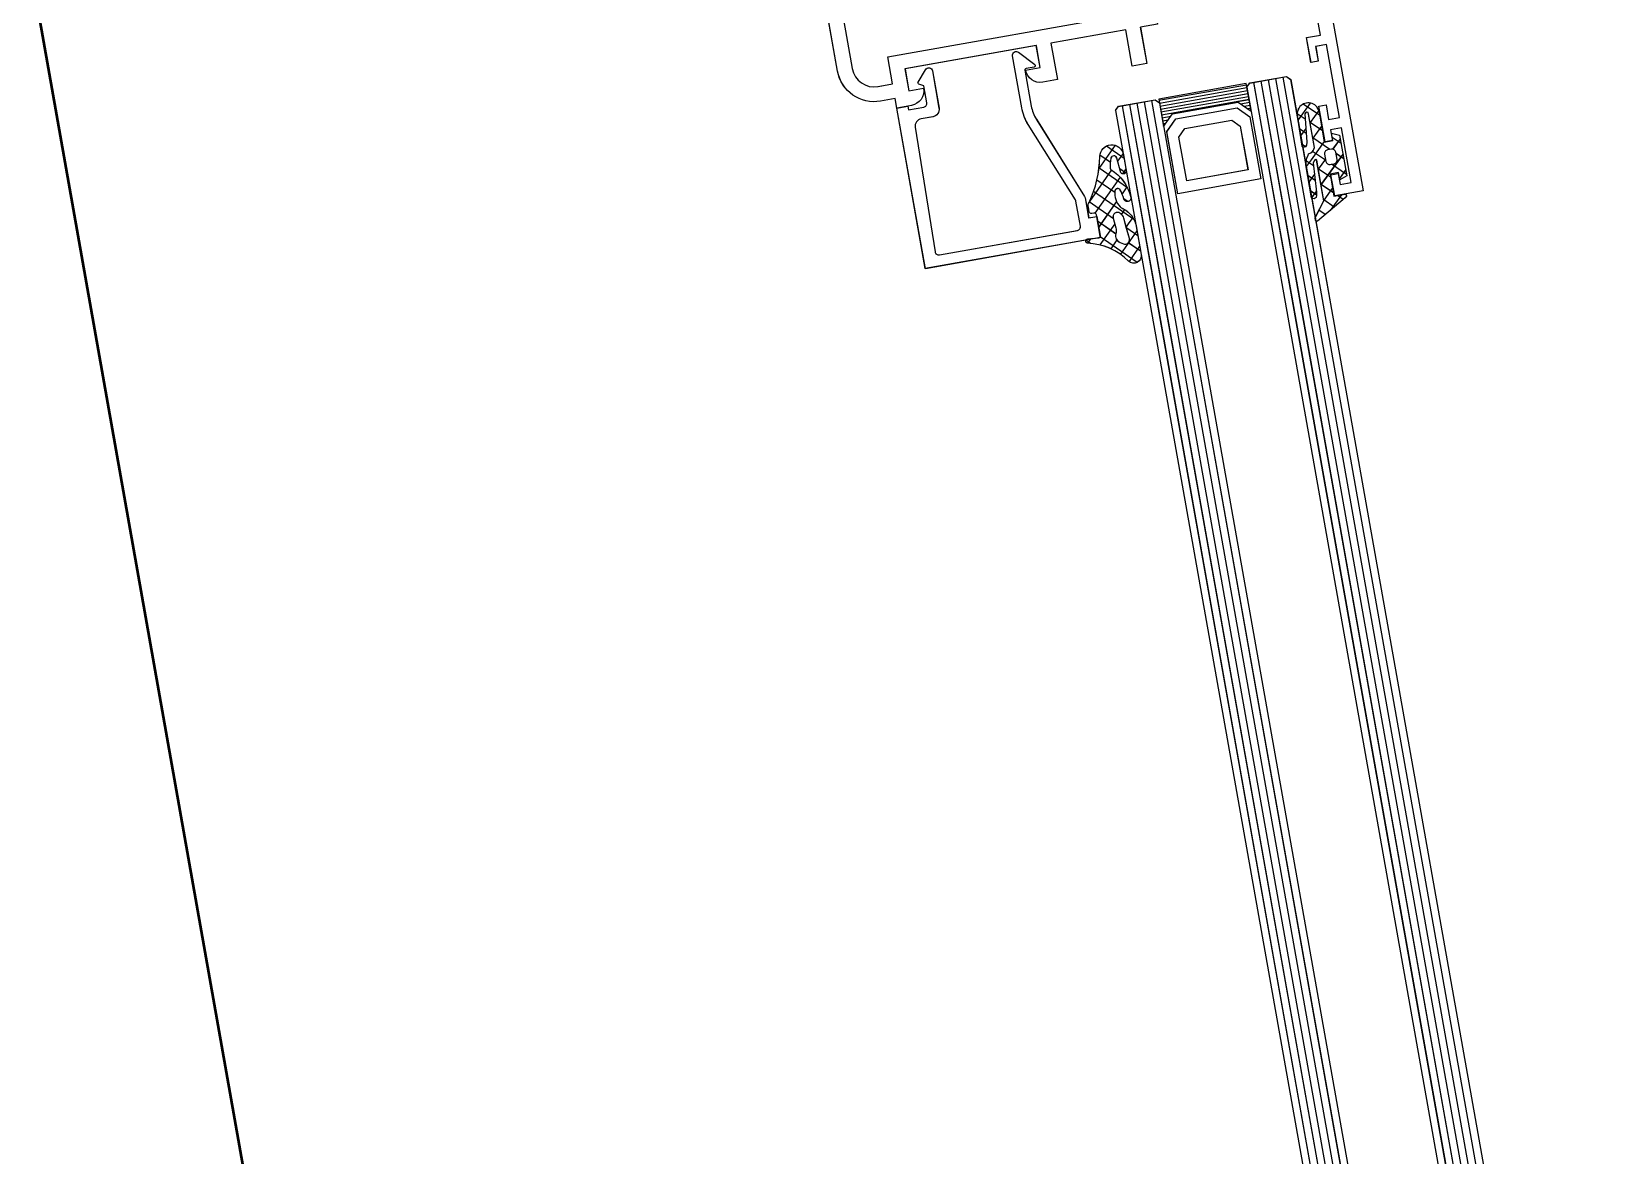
# Model space of a CAD drawing. Header units: millimetres. Extents: x 26282 to 30760, y 1404 to 4574.
# Drawn here: x 30298.62 to 30319.99, y 3827.62 to 3842.78 of the extents above; entities that cross this region are included whole.
import ezdxf

# ---------------------------------------------------------------- set-up
doc = ezdxf.new("R2010")
doc.units = ezdxf.units.MM
doc.header["$LTSCALE"] = 0.25
doc.layers.add('AB-DUV', color=4, linetype='Continuous', lineweight=50)

# ---------------------------------------------------------------- blocks, each defined once
blk = doc.blocks.new('CHD60E28', base_point=(0, -82.8))
at = {"color": 1, "linetype": 'Continuous'}
blk.add_line((58, -22), (60, -22), dxfattribs=at)
at = {"color": 40, "linetype": 'Continuous'}
for points in [[(0, -49.7), (0, -24.85), (0, 0), (3.9, 0), (3.9, -2.9), (2.9, -2.9), (2.9, -1.4), (1.4, -1.4), (1.4, -8.9), (2.9, -8.9), (2.9, -7.4), (3.9, -7.4), (3.9, -12.3), (2.9, -12.3), (2.9, -10.3), (1.4, -10.3), (1.4, -20.3), (2.9, -20.3), (2.9, -18.3), (3.9, -18.3), (3.9, -21.7), (2, -21.7), (2, -27), (4.305342, -27), (5, -26.28066), (5.694659, -27), (8.4, -27), (8.4, -28.4), (9.809008, -28.4, 0.176327), (9.969705, -28.341511), (10.9, -27.5609), (11.6, -27.5609, -0.43976), (11.898858, -27.887046), (11.688329, -30.293409, -0.176327), (11.616057, -30.448396), (11.276777, -30.787677, -0.577351), (10.858518, -30.675605), (10.827653, -30.560412, 0.267949), (10.650876, -30.383636), (8.7, -29.8609), (8.5, -29.8609, 0.842899), (8.4, -30.443742), (8.4, -34.5109, 0.414213), (8.65, -34.7609), (8.971194, -34.7609, 0.137838), (9.101447, -34.724288), (10.619748, -33.797512, -0.585341), (11, -34.0109), (11, -35.347384, -0.261351), (10.521011, -36.200935), (8.4, -37.495605), (8.4, -39.304394), (10.52101, -40.599064, -0.261351), (11.000001, -41.452615), (11, -42.789099, -0.585341), (10.619748, -43.002487), (9.101446, -42.075712, 0.137838), (8.971194, -42.0391), (8.65, -42.039099, 0.414213), (8.399999, -42.2891), (8.4, -46.356257, 0.842899), (8.5, -46.939099), (8.7, -46.939099), (10.650876, -46.416364, 0.267949), (10.827654, -46.239588), (10.858519, -46.124395, -0.577351), (11.276776, -46.012322), (11.616057, -46.351603, -0.176327), (11.688329, -46.50659), (11.898859, -48.912953, -0.43976), (11.6, -49.2391), (10.9, -49.239099), (9.969705, -48.458489, 0.176327), (9.809008, -48.4), (8.4, -48.4), (8.4, -49.7), (7.9, -49.7), (7.9, -53.705341), (8.61934, -54.4), (7.9, -55.094658), (7.9, -59.1, -0.414213), (7.3, -59.699999), (6.5, -59.7, -0.414213), (5.9, -59.099999), (5.9, -49.7), (0, -49.7)], [(67, -28.30168), (67, -55.55084), (67, -82.8), (63.5, -82.8), (63.5, -81.073884), (64.5, -80.7), (64.5, -81.4), (66, -81.4), (66, -77.2), (64.5, -77.2), (64.5, -77.9), (63.5, -77.526115), (63.5, -75.8), (65, -75.8), (65, -60.8), (62, -60.8), (62, -65.3), (57.5, -65.3), (57.5, -63.8), (60, -63.8), (60, -60.8), (40, -60.8), (40, -63.8), (42.5, -63.8), (42.5, -65.3), (31.308076, -65.3), (28.71, -60.8), (25.4, -60.8, -0.414213), (23.4, -58.799999), (23.4, -48.4), (21.990993, -48.4, 0.176327), (21.830296, -48.458489), (20.9, -49.239099), (20.2, -49.239099, -0.43976), (19.901142, -48.912953), (20.111671, -46.506591, -0.176327), (20.183943, -46.351603), (20.523224, -46.012323, -0.577351), (20.941481, -46.124395), (20.972347, -46.239587, 0.267949), (21.149124, -46.416364), (23.1, -46.939099), (23.3, -46.939099, 0.842899), (23.4, -46.356257), (23.4, -42.289099, 0.414213), (23.149999, -42.0391), (22.828807, -42.039099, 0.137838), (22.698554, -42.075711), (21.180253, -43.002487, -0.585341), (20.799999, -42.7891), (20.8, -41.452615, -0.261351), (21.278991, -40.599064), (23.4, -39.304394), (23.4, -37.495605), (21.278991, -36.200935, -0.261351), (20.800001, -35.347385), (20.8, -34.0109, -0.585341), (21.180252, -33.797512), (22.698554, -34.724288, 0.137838), (22.828807, -34.760901), (23.15, -34.7609, 0.414213), (23.4, -34.5109), (23.4, -30.443743, 0.842899), (23.3, -29.860899), (23.1, -29.8609), (21.149124, -30.383636, 0.267949), (20.972348, -30.560413), (20.941482, -30.675605, -0.577351), (20.523223, -30.787677), (20.183943, -30.448396, -0.176327), (20.111672, -30.293408), (19.901142, -27.887047, -0.43976), (20.199999, -27.5609), (20.9, -27.5609), (21.830296, -28.341511, 0.176327), (21.990993, -28.4), (23.4, -28.4), (23.4, -27), (25.74, -27), (25.74, -22), (27.74, -22), (27.74, -27), (38, -27), (38, -22), (40, -22, -0.414213), (42, -23.999999), (40, -24), (40, -27), (58, -27), (58, -24), (56, -24, -0.414213), (58, -21.999999), (60, -22), (60, -23.30168), (62, -23.30168, -0.414213), (67, -28.30168)], [(65, -43.55084), (65, -28.301681, 0.414213), (62, -25.301681), (60, -25.30168), (60, -29), (25.4, -29), (25.4, -58.8), (29.864701, -58.8), (32.462777, -63.3), (38, -63.3), (38, -58.8), (65, -58.8), (65, -43.55084)]]:
    blk.add_lwpolyline(points, format="xyb", close=True, dxfattribs=at)
blk.add_lwpolyline([(3.2, -29.55), (3.2, -30.1), (2, -30.1), (2, -46.4), (3.2, -46.4), (3.2, -47.7), (4.8, -47.7), (4.8, -46.4), (6.4, -46.4), (6.4, -30.1), (4.8, -30.1), (4.8, -29), (3.2, -29), (3.2, -29.55)], close=True, dxfattribs=at)
at = {"color": 4, "linetype": 'Continuous'}
for points in [[(10.113, -33.587833), (8.4, -34.587833), (8.4, -29.987833), (10.1, -30.987833), (15.9, -30.987833), (21.7, -30.987833), (23.4, -29.987833), (23.4, -34.587833), (21.687, -33.587833), (15.9, -33.587833), (10.113, -33.587833)], [(10.113, -43.212166), (8.4, -42.212166), (8.4, -46.812166), (10.1, -45.812166), (15.9, -45.812166), (21.7, -45.812166), (23.4, -46.812166), (23.4, -42.212166), (21.687, -43.212166), (15.9, -43.212166), (10.113, -43.212166)]]:
    blk.add_lwpolyline(points, close=True, dxfattribs=at)
blk = doc.blocks.new('CHD10-3111', base_point=(3855.389827, -8975.811796))
at = {"color": 40, "linetype": 'Continuous'}
blk.add_lwpolyline([(3855.389827, -8949.111796), (3879.389827, -8949.111796), (3879.389827, -8971.111796), (3877.889827, -8971.111796), (3877.889827, -8970.611796), (3875.789827, -8970.611796, 0.414276), (3875.289827, -8971.111902), (3875.289827, -8973.411796), (3875.891113, -8973.764938, -0.44986), (3875.948899, -8974.058621), (3874.687602, -8975.51474, -0.717959), (3873.789827, -8975.211796), (3873.789827, -8970.111796, -0.414242), (3874.789923, -8969.111796), (3876.40713, -8969.111796, 0.409111), (3877.406977, -8968.129248), (3877.703866, -8951.120522, 0.419335), (3877.203942, -8950.611796), (3858.289827, -8950.611796, 0.414214), (3857.789827, -8951.111796), (3857.789827, -8954.510299, 0.096347), (3857.826278, -8954.697709), (3862.331086, -8965.847499, -0.096289), (3862.789827, -8968.20752), (3862.789827, -8975.311796, -0.679855), (3861.925103, -8975.653814), (3860.044019, -8973.648631, -0.65679), (3860.189935, -8973.311796), (3861.289827, -8973.311796, 0.414214), (3861.489827, -8973.111796), (3861.489827, -8968.20752, 0.096295), (3861.125704, -8966.334383), (3856.526235, -8954.950297, -0.096289), (3856.489827, -8954.762994), (3856.489827, -8952.011796), (3855.389827, -8952.011796), (3855.389827, -8949.111796)], format="xyb", close=True, dxfattribs=at)
blk = doc.blocks.new('CHDMN-201', base_point=(29.944199, -19.992072))
at = {"color": 1, "linetype": 'Continuous'}
for p, q in [((24.944196, -17.917709), (26.712382, -16.149524)), ((25.670623, -15.827906), (29.959082, -20.116364)), ((24.944196, -17.222799), (26.363237, -18.64184)), ((24.944198, -20.039028), (27.683935, -17.299291)), ((27.730494, -21.495372), (30.203718, -19.022148)), ((27.817864, -19.286682), (28.843558, -18.260988)), ((24.944197, -19.344121), (26.23548, -20.635403)), ((25.189997, -21.91455), (25.940862, -21.163684)), ((25.940862, -21.163684), (26.275067, -20.829479)), ((26.23548, -20.635403), (26.260255, -20.660179)), ((27.826231, -20.104834), (29.944199, -22.222802)), ((31.257696, -20.089491), (31.80016, -19.547027)), ((31.416762, -19.452725), (31.950423, -19.986385)), ((25.079548, -21.600792), (25.475995, -21.997239)), ((25.475995, -21.997239), (29.768513, -26.289757)), ((25.916779, -27.551729), (30.108752, -23.359755)), ((26.075074, -23.150793), (26.624114, -22.601753)), ((26.954462, -24.392725), (29.944199, -21.402988)), ((27.79138, -22.191304), (30.58826, -24.988183)), ((25.232281, -26.114906), (26.046166, -25.301021)), ((25.477814, -24.120378), (25.941592, -24.584156)), ((26.882093, -28.707735), (30.556963, -25.032865)), ((26.991686, -25.63425), (29.066899, -27.709463)), ((25.178841, -25.942725), (28.496854, -29.260739)), ((24.944199, -28.524309), (25.530435, -27.938072)), ((24.952122, -30.637706), (25.869183, -29.720645)), ((25.094432, -27.979636), (25.776541, -28.661746)), ((25.810575, -31.900573), (28.517647, -29.193501)), ((26.861353, -29.746558), (28.07121, -30.956415)), ((24.944199, -29.950724), (27.004506, -32.011031))]:
    blk.add_line(p, q, dxfattribs=at)
for points in [[(26.390301, -23.393758, -0.11997), (25.342637, -22.236365, -0.11997), (24.944199, -20.726926), (24.944195, -16.789779, -0.730107), (26.758647, -16.209518, 0.185935), (31.810746, -19.549362, -0.858634), (31.670288, -20.125588), (30.144199, -19.992072, 0.414214), (29.944199, -20.192072), (29.944199, -23.09206, 0.414226), (30.244199, -23.392072), (30.544174, -23.392072, -0.414238), (30.844199, -23.692072), (30.844199, -24.310458, -0.167691), (30.631375, -24.927186, 0.106409), (28.114271, -30.786691, -0.907546), (24.944199, -30.478675), (24.944199, -28.292072, -1), (25.744199, -28.292072), (25.908447, -30.169443, 0.790151), (26.678457, -30.282816, 0.061795), (27.025941, -28.955975, 0.24686), (26.961879, -28.781202, -0.192553), (24.944199, -24.656358, -1), (25.941426, -24.581945, 0.061004), (26.187228, -25.817745, 0.744986), (26.953471, -25.796309, 0.211789), (26.613432, -23.622255, 0.100818), (26.390301, -23.393758)], [(26.255022, -20.600362), (26.380094, -22.029945, 0.17342), (26.661249, -22.641873, 0.008526), (26.786952, -22.766133, 0.691738), (27.799141, -22.280005), (27.680588, -20.924941, -0.129672), (27.819183, -20.120619, 0.375997), (27.441422, -18.85823), (27.046771, -18.610379, 0.619603), (26.12995, -19.17078), (26.255022, -20.600362)]]:
    blk.add_lwpolyline(points, format="xyb", close=True, dxfattribs=at)
blk = doc.blocks.new('*U95')
at = {"color": 4, "linetype": 'Continuous'}
for p, q in [((503.444386, 76), (503.444386, 75.99)), ((503.844386, 76), (503.844386, 75.6)), ((504.244386, 76), (504.244386, 75.2)), ((504.644386, 76), (504.644386, 74.8)), ((505.044386, 76), (505.044386, 64)), ((505.444386, 76), (505.444386, 64)), ((505.844386, 76), (505.844386, 64)), ((506.244386, 76), (506.244386, 64)), ((506.644386, 76), (506.644386, 64)), ((507.044386, 76), (507.044386, 64)), ((503.844386, 64.4), (503.844386, 64)), ((504.244386, 64.8), (504.244386, 64)), ((504.644386, 65.2), (504.644386, 64)), ((503.444386, 64.01), (503.444386, 64))]:
    blk.add_line(p, q, dxfattribs=at)
blk = doc.blocks.new('CHD40D02')
at = {"color": 1, "linetype": 'Continuous'}
for p, q in [((1.534377, 2.251105), (2.247288, 1.538194)), ((-1.122662, 0.665503), (-0.457159, 0)), ((-1.012226, 0), (0.801576, 1.813802)), ((0, -1.109094), (1.4, 0.290906)), ((0.205857, 1.458304), (1.4, 0.264161)), ((-2.117144, -5.347558), (1.4, -1.830414)), ((0, -0.457159), (1.4, -1.857159)), ((2.135987, -1.094428), (2.921622, -0.308793)), ((2.222769, -0.558608), (2.917076, -1.252915)), ((-2.117144, -3.226238), (-1.117144, -2.226238)), ((-2.117144, -2.582656), (-0.421916, -4.277884)), ((0, -2.578479), (1.4, -3.978479)), ((0.262508, -5.089227), (1.4, -3.951735)), ((2.000247, -3.351488), (2.91136, -2.440375)), ((2.050967, -2.508126), (2.906913, -3.364072)), ((-2.117144, -4.703976), (-1.237492, -5.583628)), ((0, -7.473055), (2.106571, -5.366485)), ((0.262508, -4.962308), (1.066416, -5.766216)), ((1.066416, -5.766216), (1.7501, -6.4499)), ((1.930627, -4.509107), (2.59883, -5.177309)), ((2.106571, -5.366485), (2.901098, -4.571957)), ((2.59883, -5.177309), (2.73038, -5.30886)), ((-2.117144, -7.468879), (-0.899257, -6.250992)), ((-2.117144, -6.825296), (-1.117144, -7.825296)), ((-0.543237, -6.277883), (1.4, -8.22112)), ((0, -9.594375), (1.4, -8.194375)), ((2.53001, -7.22981), (2.953639, -7.653438)), ((0, -8.942441), (1.4, -10.34244)), ((0.005596, -11.710099), (1.4, -10.315696)), ((2.065011, -9.650685), (2.925923, -8.789773)), ((2.137826, -8.958946), (2.903131, -9.724251)), ((0.000001, -11.063761), (1.86654, -12.930301)), ((0.929001, -12.908016), (2.87289, -10.964126)), ((1.935795, -10.878236), (2.844412, -11.786853))]:
    blk.add_line(p, q, dxfattribs=at)
at = {"color": 7, "linetype": 'Continuous'}
blk.add_line((2.921685, -0.29561), (2.817805, -0.199647), dxfattribs=at)
at = {"color": 1, "linetype": 'Continuous'}
for points in [[(2.921685, -0.29561), (2.9, -4.8), (2.8, -5.1), (2.7, -5.4), (2.6, -5.7), (2.4, -6), (2.3, -6.2), (2, -6.3), (1.8, -6.4), (1.6, -6.6), (1.5, -6.7), (1.4, -6.9), (1.4, -11.5), (1.4, -11.7), (1.6, -11.8), (1.65982, -11.8), (1.85982, -11.6), (2.25982, -7.8), (2.35982, -7.4), (2.55982, -7.2), (2.85982, -7.2), (2.95982, -7.4), (2.85982, -11.5, -1.047986), (0.000001, -11.499982), (0, -7.412301), (-1.117144, -7.412301), (-1.117144, -8.412301), (-2.117144, -7.977518), (-2.117144, -2.406848), (-1.117144, -2.015544), (-1.117144, -3.015544), (0, -3.015544), (0, 0), (-1.5, 0), (-1.6, 0.1), (-1.6, 0.3), (-1.4, 0.5), (2.700478, 2.946982), (2.800478, 2.946982), (2.900478, 2.746982), (2.900478, 2.446982), (2.700478, 2.146982), (1.4, 0.4), (1.4, -5.2), (1.5, -5.3), (1.7, -5.2), (1.907825, -4.888262), (2.146067, -0.926812), (2.230152, -0.523166), (2.318197, -0.219443), (2.614003, -0.107644), (2.817805, -0.199647), (2.921685, -0.29561)], [(0.116062, -6.131436, 0.198912), (0.262508, -5.777883), (0.262508, -4.777884, 0.414213), (-0.237492, -4.277884), (-0.737492, -4.277884, 0.414213), (-1.237492, -4.777883), (-1.237492, -5.777884, 0.414213), (-0.737492, -6.277883), (-0.237491, -6.277883, 0.198912), (0.116062, -6.131436)]]:
    blk.add_lwpolyline(points, format="xyb", close=True, dxfattribs=at)
blk = doc.blocks.new('A$C1CD448AB')
at = {"color": 4, "linetype": 'Continuous'}
for p, q in [((340.3, 82.92), (140.65, 82.92)), ((340.3, 81.92), (140.65, 81.92)), ((371.8, 82.92), (340.3, 82.92)), ((372.3, 81.92), (340.3, 81.92)), ((371.8, 82.92), (372.3, 82.42)), ((372.3, 82.42), (372.3, 77.42)), ((340.3, 80.92), (140.65, 80.92)), ((340.3, 79.92), (140.65, 79.92)), ((372.3, 80.92), (340.3, 80.92)), ((372.3, 79.92), (340.3, 79.92)), ((340.3, 78.92), (140.65, 78.92)), ((340.3, 77.92), (140.65, 77.92)), ((372.3, 78.92), (340.3, 78.92)), ((372.3, 77.92), (340.3, 77.92)), ((372.3, 77.42), (371.8, 76.92)), ((340.3, 76.92), (140.65, 76.92)), ((371.8, 76.92), (340.3, 76.92)), ((359.3, 65.22), (359.3, 76.62)), ((359.3, 76.62), (367.8, 76.62)), ((360.8, 66.72), (360.8, 75.12)), ((360.8, 75.12), (366.8, 75.12)), ((366.8, 75.12), (367.8, 74.12)), ((367.8, 76.62), (369.3, 75.12)), ((369.3, 75.12), (369.3, 66.72)), ((367.8, 74.12), (367.8, 67.72)), ((366.8, 66.72), (360.8, 66.72)), ((367.8, 67.72), (366.8, 66.72)), ((369.3, 66.72), (367.8, 65.22)), ((340.3, 64.92), (140.65, 64.92)), ((371.8, 64.92), (340.3, 64.92)), ((367.8, 65.22), (359.3, 65.22)), ((371.8, 64.92), (372.3, 64.42)), ((372.3, 64.42), (372.3, 59.42)), ((340.3, 63.92), (140.65, 63.92)), ((340.3, 62.92), (140.65, 62.92)), ((372.3, 63.92), (340.3, 63.92)), ((372.3, 62.92), (340.3, 62.92)), ((340.3, 61.92), (140.65, 61.92)), ((340.3, 60.92), (140.65, 60.92)), ((340.3, 59.92), (140.65, 59.92)), ((372.3, 61.92), (340.3, 61.92)), ((372.3, 60.92), (340.3, 60.92)), ((372.3, 59.92), (340.3, 59.92)), ((340.3, 58.92), (140.65, 58.92)), ((371.8, 58.92), (340.3, 58.92)), ((372.3, 59.42), (371.8, 58.92))]:
    blk.add_line(p, q, dxfattribs=at)
blk.add_lwpolyline([(372.3, 76.92), (368.55, 76.92), (370.05, 75.42), (370.05, 66.42), (368.55, 64.92), (372.3, 64.92), (372.3, 76.92)], close=True, dxfattribs=at)
at = {"color": 7, "yscale": -1, "rotation": 270}
for name, p, xscale in [('CHD60E28', (438.1, 51.92), -1), ('CHD10-3111', (382, 87.92), -1), ('CHDMN-201', (355.3, 87.92), -1), ('CHD40D02', (355.3, 55.92), -1.034312)]:
    blk.add_blockref(name, p, dxfattribs=dict(at, xscale=xscale))
at = {"color": 4}
blk.add_blockref('*U95', (-134.89, 0.92), dxfattribs=at)
blk = doc.blocks.new('A$C187D15ED')
at = {"layer": 'AB-DUV'}
blk.add_line((10751.502, 3507.266), (10701.867, 3786.846), dxfattribs=at)
at = {"layer": 'Defpoints', "ltscale": 0.2, "xscale": 0.1000000000000001, "yscale": 0.1000000000000001, "zscale": 0.1000000000000001, "rotation": 100.0669337325965}
blk.add_blockref('A$C1CD448AB', (10757.488, 3601.528), dxfattribs=at)

msp = doc.modelspace()

# ---------------------------------------------------------------- block references
at = {"layer": 'AB-DUV', "ltscale": 100}
msp.add_blockref('A$C187D15ED', (19570.424, 205.028, 5.126), dxfattribs=at)

# ---------------------------------------------------------------- next in the draw order: linework, layer by layer
at = {"layer": 'Defpoints', "color": 4, "linetype": 'Continuous'}
for p, q in [((30313.833, 3841.854, 5.126), (30315.014, 3842.063, 5.126)), ((30313.84, 3841.814, 5.126), (30315.021, 3842.024, 5.126)), ((30313.847, 3841.775, 5.126), (30315.028, 3841.985, 5.126)), ((30315.02, 3842.029, 5.126), (30315.061, 3842.087, 5.126)), ((30315.02, 3842.029, 5.126), (30315.571, 3838.927, 5.126)), ((30315.061, 3842.087, 5.126), (30315.553, 3842.174, 5.126)), ((30315.11, 3842.096, 5.126), (30315.669, 3838.945, 5.126)), ((30315.209, 3842.113, 5.126), (30315.768, 3838.962, 5.126)), ((30315.307, 3842.131, 5.126), (30315.866, 3838.98, 5.126)), ((30315.406, 3842.148, 5.126), (30315.965, 3838.997, 5.126)), ((30315.504, 3842.165, 5.126), (30316.063, 3839.015, 5.126)), ((30315.553, 3842.174, 5.126), (30315.611, 3842.134, 5.126)), ((30315.611, 3842.134, 5.126), (30316.162, 3839.032, 5.126)), ((30313.248, 3841.714, 5.126), (30313.289, 3841.772, 5.126)), ((30313.289, 3841.772, 5.126), (30313.781, 3841.86, 5.126)), ((30313.338, 3841.781, 5.126), (30313.897, 3838.63, 5.126)), ((30313.436, 3841.798, 5.126), (30313.996, 3838.648, 5.126)), ((30313.535, 3841.816, 5.126), (30314.094, 3838.665, 5.126)), ((30313.633, 3841.833, 5.126), (30314.193, 3838.683, 5.126)), ((30313.732, 3841.851, 5.126), (30314.291, 3838.7, 5.126)), ((30313.781, 3841.86, 5.126), (30313.839, 3841.819, 5.126)), ((30313.839, 3841.819, 5.126), (30314.389, 3838.718, 5.126)), ((30313.854, 3841.735, 5.126), (30315.035, 3841.945, 5.126)), ((30313.861, 3841.696, 5.126), (30315.042, 3841.906, 5.126)), ((30313.868, 3841.657, 5.126), (30315.049, 3841.866, 5.126)), ((30314.938, 3841.806, 5.126), (30315.056, 3841.827, 5.126)), ((30314.984, 3841.774, 5.126), (30315.063, 3841.788, 5.126)), ((30313.248, 3841.714, 5.126), (30313.799, 3838.613, 5.126)), ((30313.875, 3841.617, 5.126), (30313.993, 3841.638, 5.126)), ((30313.882, 3841.578, 5.126), (30313.96, 3841.592, 5.126)), ((30313.938, 3841.431, 5.126), (30314.06, 3841.604, 5.126)), ((30314.06, 3841.604, 5.126), (30314.887, 3841.751, 5.126)), ((30314.184, 3841.474, 5.126), (30314.815, 3841.586, 5.126)), ((30314.815, 3841.586, 5.126), (30314.931, 3841.505, 5.126)), ((30314.887, 3841.751, 5.126), (30315.061, 3841.63, 5.126)), ((30315.031, 3841.741, 5.126), (30315.07, 3841.748, 5.126)), ((30315.061, 3841.63, 5.126), (30315.209, 3840.793, 5.126)), ((30315.076, 3841.709, 5.126), (30315.077, 3841.709, 5.126)), ((30313.889, 3841.538, 5.126), (30313.928, 3841.545, 5.126)), ((30313.896, 3841.499, 5.126), (30313.897, 3841.499, 5.126)), ((30314.087, 3840.594, 5.126), (30313.938, 3841.431, 5.126)), ((30314.104, 3841.358, 5.126), (30314.184, 3841.474, 5.126)), ((30314.208, 3840.768, 5.126), (30314.104, 3841.358, 5.126)), ((30314.931, 3841.505, 5.126), (30315.035, 3840.914, 5.126)), ((30315.035, 3840.914, 5.126), (30314.208, 3840.768, 5.126)), ((30315.209, 3840.793, 5.126), (30314.087, 3840.594, 5.126)), ((30315.965, 3838.997, 5.126), (30319.455, 3819.34, 5.126)), ((30316.063, 3839.015, 5.126), (30319.553, 3819.357, 5.126)), ((30316.162, 3839.032, 5.126), (30319.652, 3819.375, 5.126)), ((30315.571, 3838.927, 5.126), (30319.061, 3819.27, 5.126)), ((30315.669, 3838.945, 5.126), (30319.159, 3819.287, 5.126)), ((30315.768, 3838.962, 5.126), (30319.258, 3819.305, 5.126)), ((30315.866, 3838.98, 5.126), (30319.356, 3819.322, 5.126)), ((30313.799, 3838.613, 5.126), (30317.289, 3818.955, 5.126)), ((30313.897, 3838.63, 5.126), (30317.387, 3818.973, 5.126)), ((30313.996, 3838.648, 5.126), (30317.486, 3818.99, 5.126)), ((30314.094, 3838.665, 5.126), (30317.584, 3819.008, 5.126)), ((30314.193, 3838.683, 5.126), (30317.682, 3819.025, 5.126)), ((30314.291, 3838.7, 5.126), (30317.781, 3819.043, 5.126)), ((30314.389, 3838.718, 5.126), (30317.879, 3819.06, 5.126))]:
    msp.add_line(p, q, dxfattribs=at)
at = {"layer": 'Defpoints', "color": 1, "linetype": 'Continuous'}
for p, q in [((30310.494, 3841.784, 5.126), (30310.297, 3841.749, 5.126)), ((30315.875, 3841.816, 5.126), (30315.711, 3841.589, 5.126)), ((30316.002, 3841.651, 5.126), (30315.779, 3841.801, 5.126)), ((30315.808, 3841.598, 5.126), (30315.699, 3841.671, 5.126)), ((30315.764, 3841.237, 5.126), (30315.703, 3841.642, 5.126)), ((30315.82, 3841.693, 5.126), (30315.803, 3841.67, 5.126)), ((30315.803, 3841.67, 5.126), (30315.828, 3841.289, 5.126)), ((30315.826, 3841.694, 5.126), (30315.82, 3841.693, 5.126)), ((30315.848, 3841.688, 5.126), (30315.826, 3841.694, 5.126)), ((30315.851, 3841.669, 5.126), (30315.848, 3841.688, 5.126)), ((30315.932, 3841.216, 5.126), (30315.851, 3841.669, 5.126)), ((30315.99, 3841.714, 5.126), (30315.872, 3841.552, 5.126)), ((30316.039, 3841.442, 5.126), (30315.872, 3841.555, 5.126)), ((30315.994, 3841.694, 5.126), (30316.065, 3841.291, 5.126)), ((30315.821, 3841.405, 5.126), (30315.729, 3841.467, 5.126)), ((30315.816, 3841.474, 5.126), (30315.743, 3841.374, 5.126)), ((30316.027, 3841.506, 5.126), (30315.909, 3841.343, 5.126)), ((30316.141, 3841.19, 5.126), (30315.909, 3841.346, 5.126)), ((30316.179, 3841.312, 5.126), (30316.162, 3841.41, 5.126)), ((30316.162, 3841.41, 5.126), (30316.271, 3841.385, 5.126)), ((30316.291, 3841.272, 5.126), (30316.172, 3841.352, 5.126)), ((30316.28, 3841.335, 5.126), (30316.177, 3841.193, 5.126)), ((30316.271, 3841.385, 5.126), (30316.369, 3840.837, 5.126)), ((30313.243, 3841.247, 5.126), (30313.024, 3840.933, 5.126)), ((30313.362, 3841.07, 5.126), (30313.124, 3841.237, 5.126)), ((30313.35, 3841.138, 5.126), (30313.275, 3841.031, 5.126)), ((30315.811, 3841.228, 5.126), (30315.76, 3841.262, 5.126)), ((30315.778, 3841.219, 5.126), (30315.764, 3841.237, 5.126)), ((30315.808, 3841.224, 5.126), (30315.778, 3841.219, 5.126)), ((30315.825, 3841.248, 5.126), (30315.808, 3841.224, 5.126)), ((30315.828, 3841.289, 5.126), (30315.825, 3841.248, 5.126)), ((30315.846, 3841.109, 5.126), (30315.852, 3841.13, 5.126)), ((30315.852, 3841.13, 5.126), (30315.881, 3841.146, 5.126)), ((30315.881, 3841.146, 5.126), (30315.9, 3841.159, 5.126)), ((30316.064, 3841.297, 5.126), (30315.887, 3841.052, 5.126)), ((30315.9, 3841.159, 5.126), (30315.917, 3841.183, 5.126)), ((30315.986, 3841.11, 5.126), (30315.904, 3841.165, 5.126)), ((30315.917, 3841.183, 5.126), (30315.925, 3841.194, 5.126)), ((30315.925, 3841.194, 5.126), (30315.932, 3841.216, 5.126)), ((30316.317, 3841.126, 5.126), (30316.02, 3840.717, 5.126)), ((30316.065, 3841.291, 5.126), (30316.179, 3841.312, 5.126)), ((30316.067, 3841.126, 5.126), (30316.085, 3841.027, 5.126)), ((30316.16, 3841.193, 5.126), (30316.109, 3841.184, 5.126)), ((30316.237, 3841.054, 5.126), (30316.22, 3841.153, 5.126)), ((30316.328, 3841.063, 5.126), (30316.223, 3841.134, 5.126)), ((30313.193, 3840.914, 5.126), (30312.896, 3840.488, 5.126)), ((30313.409, 3840.671, 5.126), (30313.025, 3840.94, 5.126)), ((30313.177, 3841.017, 5.126), (30313.037, 3841.115, 5.126)), ((30313.382, 3840.873, 5.126), (30313.303, 3840.929, 5.126)), ((30313.387, 3840.93, 5.126), (30313.34, 3840.862, 5.126)), ((30315.816, 3840.982, 5.126), (30315.821, 3841.013, 5.126)), ((30315.892, 3840.538, 5.126), (30315.816, 3840.982, 5.126)), ((30315.887, 3841.052, 5.126), (30315.82, 3840.959, 5.126)), ((30315.821, 3841.013, 5.126), (30315.826, 3841.044, 5.126)), ((30315.84, 3841.024, 5.126), (30315.824, 3841.035, 5.126)), ((30315.826, 3841.044, 5.126), (30315.831, 3841.076, 5.126)), ((30315.831, 3841.076, 5.126), (30315.846, 3841.109, 5.126)), ((30315.92, 3840.971, 5.126), (30315.84, 3841.024, 5.126)), ((30315.931, 3841.043, 5.126), (30315.915, 3841.008, 5.126)), ((30315.915, 3841.008, 5.126), (30315.96, 3840.614, 5.126)), ((30315.95, 3841.056, 5.126), (30315.931, 3841.043, 5.126)), ((30315.961, 3841.048, 5.126), (30315.95, 3841.056, 5.126)), ((30316.059, 3840.497, 5.126), (30315.961, 3841.048, 5.126)), ((30316.079, 3841.058, 5.126), (30315.983, 3840.925, 5.126)), ((30316.15, 3840.815, 5.126), (30315.983, 3840.928, 5.126)), ((30316.081, 3841.045, 5.126), (30315.986, 3841.11, 5.126)), ((30316.144, 3840.987, 5.126), (30316.195, 3840.996, 5.126)), ((30316.365, 3840.854, 5.126), (30316.163, 3840.99, 5.126)), ((30316.354, 3840.918, 5.126), (30316.27, 3840.801, 5.126)), ((30313.309, 3840.817, 5.126), (30312.969, 3840.331, 5.126)), ((30313.236, 3840.609, 5.126), (30312.996, 3840.777, 5.126)), ((30315.942, 3840.771, 5.126), (30315.84, 3840.84, 5.126)), ((30315.933, 3840.855, 5.126), (30315.856, 3840.749, 5.126)), ((30316.187, 3840.607, 5.126), (30316.02, 3840.719, 5.126)), ((30316.256, 3840.879, 5.126), (30316.142, 3840.859, 5.126)), ((30316.142, 3840.859, 5.126), (30316.195, 3840.562, 5.126)), ((30316.274, 3840.78, 5.126), (30316.256, 3840.879, 5.126)), ((30316.369, 3840.837, 5.126), (30316.274, 3840.78, 5.126)), ((30313.218, 3840.256, 5.126), (30312.893, 3840.483, 5.126)), ((30313.449, 3840.278, 5.126), (30312.951, 3840.625, 5.126)), ((30313.262, 3840.488, 5.126), (30313.02, 3840.141, 5.126)), ((30313.401, 3840.687, 5.126), (30313.335, 3840.593, 5.126)), ((30313.412, 3840.487, 5.126), (30313.358, 3840.524, 5.126)), ((30315.959, 3840.576, 5.126), (30315.876, 3840.632, 5.126)), ((30315.958, 3840.631, 5.126), (30315.892, 3840.539, 5.126)), ((30315.905, 3840.53, 5.126), (30315.892, 3840.538, 5.126)), ((30315.927, 3840.525, 5.126), (30315.905, 3840.53, 5.126)), ((30315.955, 3840.541, 5.126), (30315.927, 3840.525, 5.126)), ((30315.959, 3840.573, 5.126), (30315.955, 3840.541, 5.126)), ((30315.957, 3840.301, 5.126), (30316.059, 3840.497, 5.126)), ((30315.96, 3840.614, 5.126), (30315.959, 3840.573, 5.126)), ((30316.346, 3840.538, 5.126), (30315.971, 3840.223, 5.126)), ((30316.176, 3840.671, 5.126), (30316.057, 3840.508, 5.126)), ((30316.199, 3840.414, 5.126), (30316.057, 3840.51, 5.126)), ((30316.298, 3840.58, 5.126), (30316.145, 3840.369, 5.126)), ((30316.195, 3840.562, 5.126), (30316.348, 3840.589, 5.126)), ((30316.321, 3840.516, 5.126), (30316.242, 3840.57, 5.126)), ((30316.363, 3840.561, 5.126), (30316.346, 3840.538, 5.126)), ((30316.348, 3840.589, 5.126), (30316.36, 3840.581, 5.126)), ((30316.36, 3840.581, 5.126), (30316.363, 3840.561, 5.126)), ((30313.37, 3840.381, 5.126), (30313.326, 3840.317, 5.126)), ((30313.479, 3840.275, 5.126), (30313.418, 3840.188, 5.126)), ((30313.495, 3840.246, 5.126), (30313.449, 3840.278, 5.126)), ((30315.942, 3840.268, 5.126), (30315.957, 3840.301, 5.126)), ((30315.948, 3840.239, 5.126), (30315.942, 3840.268, 5.126)), ((30316.078, 3840.312, 5.126), (30315.993, 3840.37, 5.126)), ((30313.251, 3840.05, 5.126), (30313.005, 3840.222, 5.126)), ((30313.236, 3840.189, 5.126), (30313.036, 3839.902, 5.126)), ((30313.536, 3840.094, 5.126), (30313.314, 3839.777, 5.126)), ((30313.418, 3840.188, 5.126), (30313.391, 3840.149, 5.126)), ((30313.398, 3840.13, 5.126), (30313.395, 3840.132, 5.126)), ((30313.548, 3840.026, 5.126), (30313.398, 3840.13, 5.126)), ((30315.961, 3840.221, 5.126), (30315.948, 3840.239, 5.126)), ((30315.971, 3840.223, 5.126), (30315.961, 3840.221, 5.126)), ((30312.909, 3839.923, 5.126), (30312.847, 3839.967, 5.126)), ((30312.913, 3839.989, 5.126), (30312.869, 3839.926, 5.126)), ((30313.538, 3839.667, 5.126), (30313.041, 3840.014, 5.126)), ((30313.266, 3839.97, 5.126), (30313.183, 3839.851, 5.126)), ((30313.585, 3839.817, 5.126), (30313.42, 3839.932, 5.126)), ((30313.573, 3839.885, 5.126), (30313.43, 3839.68, 5.126))]:
    msp.add_line(p, q, dxfattribs=at)
at = {"layer": 'Defpoints', "color": 7, "linetype": 'Continuous'}
msp.add_line((30315.892, 3840.538, 5.126), (30315.905, 3840.53, 5.126), dxfattribs=at)
at = {"layer": 'Defpoints', "color": 40, "linetype": 'Continuous', "elevation": 5.126}
for points in [[(30309.428, 3843.783), (30309.694, 3842.282, 0.414213), (30310.042, 3842.039), (30310.239, 3842.074), (30310.174, 3842.438), (30313.581, 3843.043), (30313.06, 3845.977), (30312.621, 3845.899), (30312.286, 3846.297), (30311.741, 3846.2), (30311.819, 3845.757), (30309.161, 3845.285), (30309.428, 3843.783)], [(30313.044, 3840.002), (30310.681, 3839.583), (30310.297, 3841.749), (30310.444, 3841.775), (30310.453, 3841.726), (30310.66, 3841.763, 0.414276), (30310.7, 3841.821), (30310.66, 3842.047), (30310.595, 3842.071, -0.44986), (30310.584, 3842.099), (30310.683, 3842.265, -0.717959), (30310.776, 3842.25), (30310.865, 3841.748, -0.414242), (30310.784, 3841.632), (30310.625, 3841.604, 0.409111), (30310.544, 3841.49), (30310.812, 3839.81, 0.419335), (30310.87, 3839.769), (30312.732, 3840.099, 0.414214), (30312.773, 3840.157), (30312.714, 3840.492, 0.096347), (30312.707, 3840.51), (30312.068, 3841.529, -0.096289), (30311.982, 3841.753), (30311.858, 3842.453, -0.679855), (30311.937, 3842.501), (30312.157, 3842.337, -0.65679), (30312.149, 3842.301), (30312.04, 3842.282, 0.414214), (30312.024, 3842.259), (30312.11, 3841.776, 0.096295), (30312.178, 3841.598), (30312.83, 3840.557, -0.096289), (30312.837, 3840.539), (30312.885, 3840.269), (30312.994, 3840.288), (30313.044, 3840.002)]]:
    msp.add_lwpolyline(points, format="xyb", close=True, dxfattribs=at)
msp.add_lwpolyline([(30313.582, 3842.84), (30313.67, 3842.348), (30313.473, 3842.313), (30313.386, 3842.805), (30312.375, 3842.626), (30312.463, 3842.133), (30312.266, 3842.098, -0.414213), (30312.034, 3842.26), (30312.231, 3842.295), (30312.178, 3842.591), (30310.406, 3842.276), (30310.459, 3841.981), (30310.656, 3842.016, -0.414213), (30310.494, 3841.784), (30310.297, 3841.749), (30310.274, 3841.877), (30310.077, 3841.842, -0.414213), (30309.497, 3842.247), (30309.497, 3842.247), (30309.021, 3844.93)], format="xyb", dxfattribs=at)
msp.add_lwpolyline([(30316.154, 3843.078), (30316.589, 3840.632), (30316.205, 3840.563), (30316.154, 3840.849), (30316.253, 3840.866), (30316.279, 3840.719), (30316.426, 3840.745), (30316.295, 3841.483), (30316.148, 3841.457), (30316.174, 3841.309), (30316.075, 3841.292), (30315.99, 3841.774), (30316.088, 3841.792), (30316.123, 3841.595), (30316.271, 3841.621), (30316.096, 3842.606), (30315.948, 3842.58), (30315.983, 3842.383), (30315.885, 3842.365), (30315.825, 3842.7), (30316.013, 3842.733), (30315.92, 3843.255)], dxfattribs=at)
at = {"layer": 'Defpoints', "color": 4, "linetype": 'Continuous', "elevation": 5.126}
msp.add_lwpolyline([(30313.83, 3841.868), (30313.896, 3841.499), (30314.017, 3841.673), (30314.903, 3841.83), (30315.077, 3841.709), (30315.012, 3842.078), (30313.83, 3841.868)], close=True, dxfattribs=at)
at = {"layer": 'Defpoints', "color": 1, "linetype": 'Continuous', "elevation": 5.126}
for points in [[(30313.335, 3840.399, -0.11997), (30313.458, 3840.304, -0.11997), (30313.524, 3840.162), (30313.593, 3839.774, -0.730107), (30313.424, 3839.685, 0.185935), (30312.868, 3839.926, -0.858634), (30312.872, 3839.985), (30313.025, 3839.999, 0.414214), (30313.041, 3840.022), (30312.99, 3840.307, 0.414226), (30312.955, 3840.332), (30312.926, 3840.327, -0.414238), (30312.891, 3840.351), (30312.88, 3840.412, -0.167691), (30312.89, 3840.476, 0.106409), (30313.036, 3841.097, -0.907546), (30313.353, 3841.122), (30313.391, 3840.907, -1), (30313.313, 3840.893), (30313.264, 3841.075, 0.790151), (30313.186, 3841.073, 0.061795), (30313.175, 3840.936, 0.24686), (30313.184, 3840.92, -0.192553), (30313.455, 3840.549, -1), (30313.358, 3840.524, 0.061004), (30313.312, 3840.642, 0.744986), (30313.237, 3840.626, 0.211789), (30313.309, 3840.418, 0.100818), (30313.335, 3840.399)], [(30313.397, 3840.127), (30313.36, 3840.265, 0.17342), (30313.321, 3840.321, 0.008526), (30313.307, 3840.331, 0.691738), (30313.215, 3840.265), (30313.251, 3840.134, -0.129672), (30313.251, 3840.052, 0.375997), (30313.31, 3839.934), (30313.354, 3839.917, 0.619603), (30313.434, 3839.988), (30313.397, 3840.127)]]:
    msp.add_lwpolyline(points, format="xyb", close=True, dxfattribs=at)
at = {"layer": 'Defpoints', "color": 1, "linetype": 'Continuous'}
for centre, major_axis, start_param, end_param in [((30315.847, 3841.675, 5.126), (0.146, 0.026), -0.046859, 3.188439), ((30316.118, 3841.135, 5.126), (0.0509, 0.009), 2.356196, 3.141593), ((30316.118, 3841.135, 5.126), (0.0509, 0.009), 1.570798, 2.356195), ((30316.169, 3841.144, 5.126), (0.0509, 0.009), 0.000002, 1.570796), ((30316.136, 3841.036, 5.126), (0.0509, 0.009), 3.141594, 4.712388), ((30316.187, 3841.045, 5.126), (0.0509, 0.009), 4.712389, 6.283183)]:
    msp.add_ellipse(centre, major_axis=major_axis, ratio=0.966826, start_param=start_param, end_param=end_param, dxfattribs=at)

doc.saveas('drawing.dxf')
